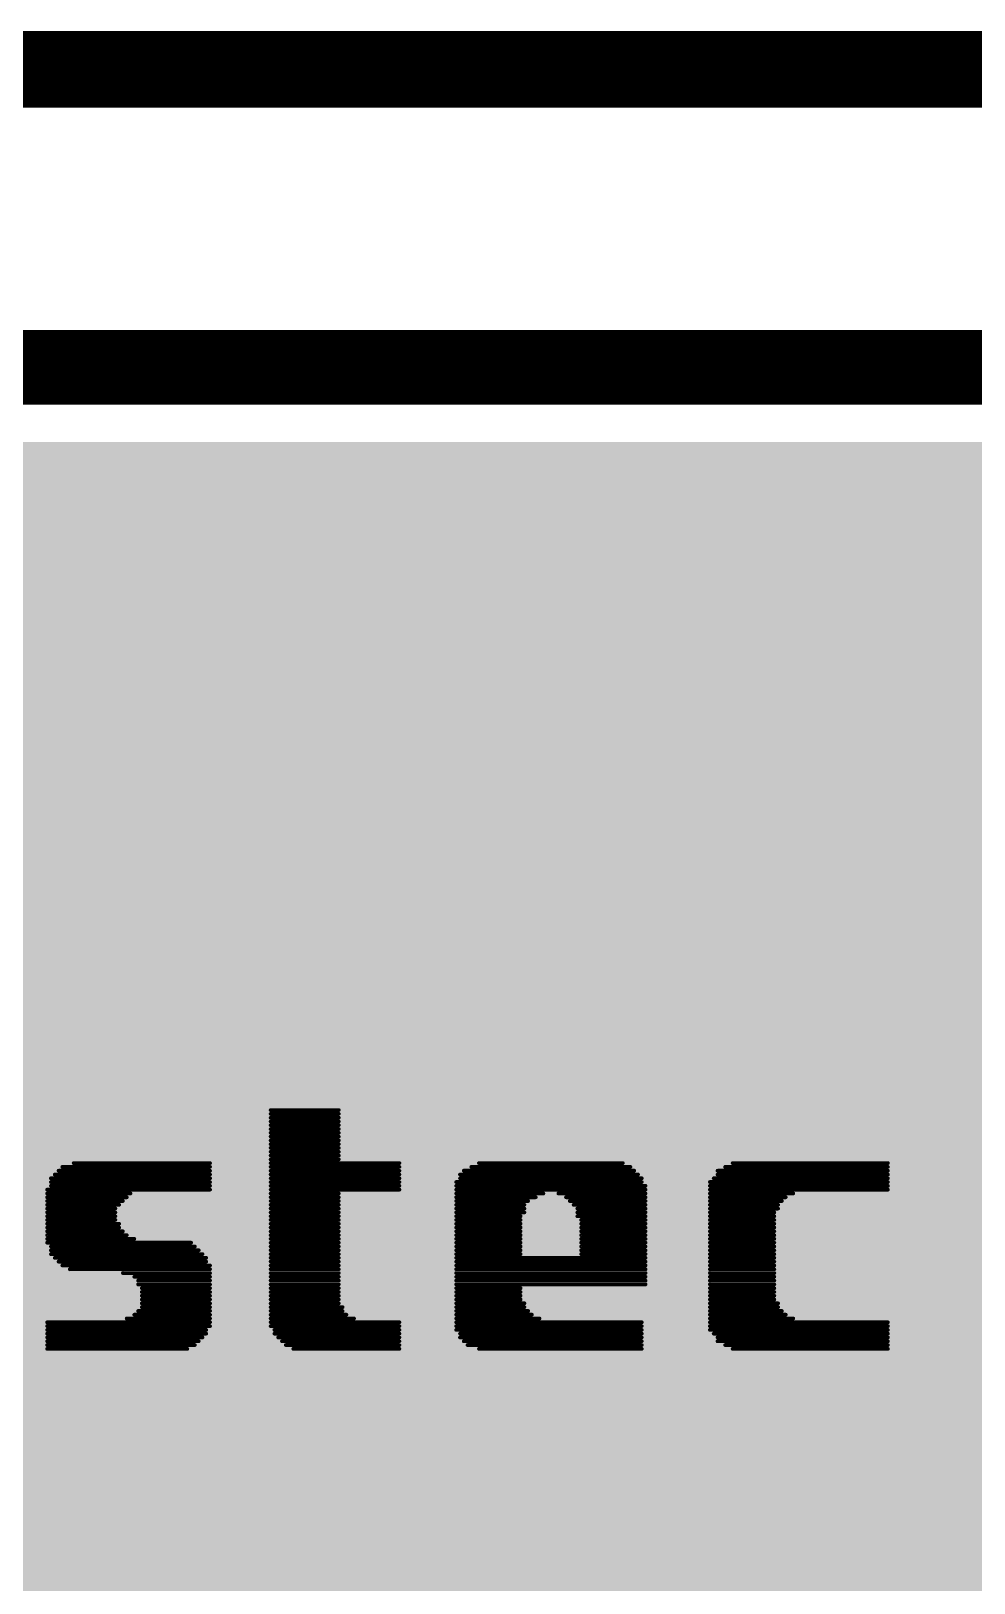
# Model space of a CAD drawing. Header units: millimetres. Extents: x 169 to 355, y 129 to 253.
# Drawn here: x 209.26 to 221.91, y 229.7 to 250.51 of the extents above; entities that cross this region are included whole.
import ezdxf

# ---------------------------------------------------------------- set-up
doc = ezdxf.new("R2010")
doc.units = ezdxf.units.MM
for name, color, linetype in [('BottomLayer', 5, 'Continuous'), ('InternalPlane1', 76, 'Continuous'), ('Mechanical15', 56, 'Continuous'), ('TopLayer', 1, 'Continuous')]:
    doc.layers.add(name, color=color, linetype=linetype)

msp = doc.modelspace()

# ---------------------------------------------------------------- linework, layer by layer
at = {"layer": 'BottomLayer', "const_width": 1}
msp.add_lwpolyline([(174, 246), (336, 246)], dxfattribs=at)
at = {"layer": 'BottomLayer'}
msp.add_solid([(175, 209.25), (271.8, 209.25), (175, 245), (271.8, 245)], dxfattribs=at)
at = {"layer": 'InternalPlane1'}
msp.add_line((170.51, 249.49), (339.49, 249.49), dxfattribs=at)
at = {"layer": 'InternalPlane1', "const_width": 1.016}
msp.add_lwpolyline([(170, 250), (340, 250)], dxfattribs=at)
at = {"layer": 'Mechanical15', "const_width": 0.5}
msp.add_lwpolyline([(170, 250), (340, 250)], dxfattribs=at)
at = {"layer": 'TopLayer'}
for points, const_width in [([(174, 246), (336, 246)], 1), ([(212.474, 236.043), (213.389, 236.043)], 0.0508), ([(212.474, 235.992), (213.389, 235.992)], 0.0508), ([(212.474, 235.941), (213.389, 235.941)], 0.0508), ([(212.474, 235.89), (213.389, 235.89)], 0.0508), ([(212.474, 235.84), (213.389, 235.84)], 0.0508), ([(212.474, 235.789), (213.389, 235.789)], 0.0508), ([(212.474, 235.738), (213.389, 235.738)], 0.0508), ([(212.474, 235.687), (213.389, 235.687)], 0.0508), ([(212.474, 235.636), (213.389, 235.636)], 0.0508), ([(212.474, 235.586), (213.389, 235.586)], 0.0508), ([(212.474, 235.535), (213.389, 235.535)], 0.0508), ([(212.474, 235.484), (213.389, 235.484)], 0.0508), ([(209.68, 235.281), (211.661, 235.281)], 0.0508), ([(209.833, 235.332), (211.661, 235.332)], 0.0508), ([(212.474, 235.433), (213.389, 235.433)], 0.0508), ([(212.474, 235.382), (213.389, 235.382)], 0.0508), ([(212.474, 235.332), (214.201, 235.332)], 0.0508), ([(212.474, 235.281), (214.201, 235.281)], 0.0508), ([(215.167, 235.281), (217.3, 235.281)], 0.0508), ([(215.268, 235.332), (217.199, 235.332)], 0.0508), ([(218.57, 235.281), (220.755, 235.281)], 0.0508), ([(218.672, 235.332), (220.755, 235.332)], 0.0508), ([(209.528, 235.128), (211.661, 235.128)], 0.0508), ([(209.528, 235.078), (211.661, 235.078)], 0.0508), ([(209.579, 235.179), (211.661, 235.179)], 0.0508), ([(209.629, 235.23), (211.661, 235.23)], 0.0508), ([(212.474, 235.23), (214.201, 235.23)], 0.0508), ([(212.474, 235.179), (214.201, 235.179)], 0.0508), ([(212.474, 235.128), (214.201, 235.128)], 0.0508), ([(212.474, 235.078), (214.201, 235.078)], 0.0508), ([(214.963, 235.078), (217.453, 235.078)], 0.0508), ([(215.014, 235.179), (217.402, 235.179)], 0.0508), ([(215.014, 235.128), (217.453, 235.128)], 0.0508), ([(215.065, 235.23), (217.351, 235.23)], 0.0508), ([(218.367, 235.078), (220.755, 235.078)], 0.0508), ([(218.418, 235.128), (220.755, 235.128)], 0.0508), ([(218.469, 235.23), (220.755, 235.23)], 0.0508), ([(218.469, 235.179), (220.755, 235.179)], 0.0508), ([(209.477, 234.976), (211.661, 234.976)], 0.0508), ([(209.477, 234.925), (210.595, 234.925)], 0.0508), ([(209.477, 234.874), (210.544, 234.874)], 0.0508), ([(209.528, 235.027), (211.661, 235.027)], 0.0508), ([(212.474, 235.027), (214.201, 235.027)], 0.0508), ([(212.474, 234.976), (214.201, 234.976)], 0.0508), ([(212.474, 234.925), (213.389, 234.925)], 0.0508), ([(212.474, 234.874), (213.389, 234.874)], 0.0508), ([(214.963, 235.027), (217.503, 235.027)], 0.0508), ([(214.963, 234.976), (217.503, 234.976)], 0.0508), ([(214.963, 234.925), (216.132, 234.925)], 0.0508), ([(214.963, 234.874), (216.03, 234.874)], 0.0508), ([(216.335, 234.925), (217.503, 234.925)], 0.0508), ([(216.437, 234.874), (217.503, 234.874)], 0.0508), ([(218.367, 235.027), (220.755, 235.027)], 0.0508), ([(218.367, 234.976), (220.755, 234.976)], 0.0508), ([(218.367, 234.925), (219.485, 234.925)], 0.0508), ([(218.367, 234.874), (219.383, 234.874)], 0.0508), ([(209.477, 234.824), (210.493, 234.824)], 0.0508), ([(209.477, 234.773), (210.442, 234.773)], 0.0508), ([(209.477, 234.722), (210.391, 234.722)], 0.0508), ([(209.477, 234.671), (210.391, 234.671)], 0.0508), ([(212.474, 234.824), (213.389, 234.824)], 0.0508), ([(212.474, 234.773), (213.389, 234.773)], 0.0508), ([(212.474, 234.722), (213.389, 234.722)], 0.0508), ([(212.474, 234.671), (213.389, 234.671)], 0.0508), ([(214.963, 234.824), (215.929, 234.824)], 0.0508), ([(214.963, 234.773), (215.878, 234.773)], 0.0508), ([(214.963, 234.722), (215.878, 234.722)], 0.0508), ([(214.963, 234.671), (215.878, 234.671)], 0.0508), ([(216.487, 234.824), (217.503, 234.824)], 0.0508), ([(216.538, 234.773), (217.503, 234.773)], 0.0508), ([(216.589, 234.722), (217.503, 234.722)], 0.0508), ([(216.589, 234.671), (217.503, 234.671)], 0.0508), ([(218.367, 234.824), (219.332, 234.824)], 0.0508), ([(218.367, 234.773), (219.281, 234.773)], 0.0508), ([(218.367, 234.722), (219.281, 234.722)], 0.0508), ([(218.367, 234.671), (219.231, 234.671)], 0.0508), ([(209.477, 234.62), (210.391, 234.62)], 0.0508), ([(209.477, 234.57), (210.391, 234.57)], 0.0508), ([(209.477, 234.519), (210.442, 234.519)], 0.0508), ([(209.477, 234.468), (210.442, 234.468)], 0.0508), ([(212.474, 234.62), (213.389, 234.62)], 0.0508), ([(212.474, 234.57), (213.389, 234.57)], 0.0508), ([(212.474, 234.519), (213.389, 234.519)], 0.0508), ([(212.474, 234.468), (213.389, 234.468)], 0.0508), ([(214.963, 234.62), (215.827, 234.62)], 0.0508), ([(214.963, 234.57), (215.827, 234.57)], 0.0508), ([(214.963, 234.519), (215.827, 234.519)], 0.0508), ([(214.963, 234.468), (215.827, 234.468)], 0.0508), ([(216.589, 234.62), (217.503, 234.62)], 0.0508), ([(216.64, 234.57), (217.503, 234.57)], 0.0508), ([(216.64, 234.519), (217.503, 234.519)], 0.0508), ([(216.64, 234.468), (217.503, 234.468)], 0.0508), ([(218.367, 234.62), (219.231, 234.62)], 0.0508), ([(218.367, 234.57), (219.231, 234.57)], 0.0508), ([(218.367, 234.519), (219.231, 234.519)], 0.0508), ([(218.367, 234.468), (219.231, 234.468)], 0.0508), ([(209.477, 234.417), (210.493, 234.417)], 0.0508), ([(209.477, 234.366), (210.544, 234.366)], 0.0508), ([(209.477, 234.316), (210.645, 234.316)], 0.0508), ([(209.477, 234.265), (211.407, 234.265)], 0.0508), ([(212.474, 234.417), (213.389, 234.417)], 0.0508), ([(212.474, 234.366), (213.389, 234.366)], 0.0508), ([(212.474, 234.316), (213.389, 234.316)], 0.0508), ([(212.474, 234.265), (213.389, 234.265)], 0.0508), ([(214.963, 234.417), (215.827, 234.417)], 0.0508), ([(214.963, 234.366), (215.827, 234.366)], 0.0508), ([(214.963, 234.316), (215.827, 234.316)], 0.0508), ([(214.963, 234.265), (215.827, 234.265)], 0.0508), ([(216.64, 234.417), (217.503, 234.417)], 0.0508), ([(216.64, 234.366), (217.503, 234.366)], 0.0508), ([(216.64, 234.316), (217.503, 234.316)], 0.0508), ([(216.64, 234.265), (217.503, 234.265)], 0.0508), ([(218.367, 234.417), (219.231, 234.417)], 0.0508), ([(218.367, 234.366), (219.231, 234.366)], 0.0508), ([(218.367, 234.316), (219.231, 234.316)], 0.0508), ([(218.367, 234.265), (219.231, 234.265)], 0.0508), ([(209.528, 234.214), (211.458, 234.214)], 0.0508), ([(209.528, 234.163), (211.509, 234.163)], 0.0508), ([(209.528, 234.112), (211.56, 234.112)], 0.0508), ([(209.579, 234.062), (211.611, 234.062)], 0.0508), ([(212.474, 234.214), (213.389, 234.214)], 0.0508), ([(212.474, 234.163), (213.389, 234.163)], 0.0508), ([(212.474, 234.112), (213.389, 234.112)], 0.0508), ([(212.474, 234.062), (213.389, 234.062)], 0.0508), ([(214.963, 234.214), (215.827, 234.214)], 0.0508), ([(214.963, 234.163), (215.827, 234.163)], 0.0508), ([(214.963, 234.112), (215.827, 234.112)], 0.0508), ([(214.963, 234.062), (217.503, 234.062)], 0.0508), ([(216.64, 234.214), (217.503, 234.214)], 0.0508), ([(216.64, 234.163), (217.503, 234.163)], 0.0508), ([(216.64, 234.112), (217.503, 234.112)], 0.0508), ([(218.367, 234.214), (219.231, 234.214)], 0.0508), ([(218.367, 234.163), (219.231, 234.163)], 0.0508), ([(218.367, 234.112), (219.231, 234.112)], 0.0508), ([(218.367, 234.062), (219.231, 234.062)], 0.0508), ([(209.629, 234.011), (211.611, 234.011)], 0.0508), ([(209.68, 233.96), (211.661, 233.96)], 0.0508), ([(209.782, 233.909), (211.661, 233.909)], 0.0508), ([(210.493, 233.858), (211.661, 233.858)], 0.0508), ([(212.474, 234.011), (213.389, 234.011)], 0.0508), ([(212.474, 233.96), (213.389, 233.96)], 0.0508), ([(212.474, 233.909), (213.389, 233.909)], 0.0508), ([(212.474, 233.858), (213.389, 233.858)], 0.0508), ([(214.963, 234.011), (217.503, 234.011)], 0.0508), ([(214.963, 233.96), (217.503, 233.96)], 0.0508), ([(214.963, 233.909), (217.503, 233.909)], 0.0508), ([(214.963, 233.858), (217.503, 233.858)], 0.0508), ([(218.367, 234.011), (219.231, 234.011)], 0.0508), ([(218.367, 233.96), (219.231, 233.96)], 0.0508), ([(218.367, 233.909), (219.231, 233.909)], 0.0508), ([(218.367, 233.858), (219.231, 233.858)], 0.0508), ([(210.645, 233.808), (211.661, 233.808)], 0.0508), ([(210.696, 233.757), (211.661, 233.757)], 0.0508), ([(210.696, 233.706), (211.661, 233.706)], 0.0508), ([(210.747, 233.655), (211.661, 233.655)], 0.0508), ([(212.474, 233.808), (213.389, 233.808)], 0.0508), ([(212.474, 233.757), (213.389, 233.757)], 0.0508), ([(212.474, 233.706), (213.389, 233.706)], 0.0508), ([(212.474, 233.655), (213.389, 233.655)], 0.0508), ([(214.963, 233.808), (217.503, 233.808)], 0.0508), ([(214.963, 233.757), (217.503, 233.757)], 0.0508), ([(214.963, 233.706), (217.503, 233.706)], 0.0508), ([(214.963, 233.655), (215.827, 233.655)], 0.0508), ([(218.367, 233.808), (219.231, 233.808)], 0.0508), ([(218.367, 233.757), (219.231, 233.757)], 0.0508), ([(218.367, 233.706), (219.231, 233.706)], 0.0508), ([(218.367, 233.655), (219.231, 233.655)], 0.0508), ([(210.747, 233.604), (211.661, 233.604)], 0.0508), ([(210.747, 233.554), (211.661, 233.554)], 0.0508), ([(210.747, 233.503), (211.661, 233.503)], 0.0508), ([(210.747, 233.452), (211.661, 233.452)], 0.0508), ([(210.747, 233.401), (211.661, 233.401)], 0.0508), ([(212.474, 233.604), (213.389, 233.604)], 0.0508), ([(212.474, 233.554), (213.389, 233.554)], 0.0508), ([(212.474, 233.503), (213.389, 233.503)], 0.0508), ([(212.474, 233.452), (213.389, 233.452)], 0.0508), ([(212.474, 233.401), (213.439, 233.401)], 0.0508), ([(214.963, 233.604), (215.827, 233.604)], 0.0508), ([(214.963, 233.554), (215.827, 233.554)], 0.0508), ([(214.963, 233.503), (215.827, 233.503)], 0.0508), ([(214.963, 233.452), (215.878, 233.452)], 0.0508), ([(214.963, 233.401), (215.878, 233.401)], 0.0508), ([(218.367, 233.604), (219.231, 233.604)], 0.0508), ([(218.367, 233.554), (219.231, 233.554)], 0.0508), ([(218.367, 233.503), (219.231, 233.503)], 0.0508), ([(218.367, 233.452), (219.281, 233.452)], 0.0508), ([(218.367, 233.401), (219.281, 233.401)], 0.0508), ([(209.477, 233.198), (211.661, 233.198)], 0.0508), ([(210.544, 233.249), (211.661, 233.249)], 0.0508), ([(210.645, 233.3), (211.661, 233.3)], 0.0508), ([(210.696, 233.35), (211.661, 233.35)], 0.0508), ([(212.474, 233.35), (213.439, 233.35)], 0.0508), ([(212.474, 233.3), (213.49, 233.3)], 0.0508), ([(212.474, 233.249), (213.592, 233.249)], 0.0508), ([(212.474, 233.198), (214.201, 233.198)], 0.0508), ([(214.963, 233.35), (215.929, 233.35)], 0.0508), ([(214.963, 233.3), (215.979, 233.3)], 0.0508), ([(214.963, 233.249), (216.081, 233.249)], 0.0508), ([(214.963, 233.198), (217.453, 233.198)], 0.0508), ([(218.367, 233.35), (219.332, 233.35)], 0.0508), ([(218.367, 233.3), (219.383, 233.3)], 0.0508), ([(218.367, 233.249), (219.485, 233.249)], 0.0508), ([(218.367, 233.198), (220.755, 233.198)], 0.0508), ([(209.477, 233.147), (211.661, 233.147)], 0.0508), ([(209.477, 233.096), (211.611, 233.096)], 0.0508), ([(209.477, 233.046), (211.611, 233.046)], 0.0508), ([(209.477, 232.995), (211.56, 232.995)], 0.0508), ([(212.474, 233.147), (214.201, 233.147)], 0.0508), ([(212.525, 233.096), (214.201, 233.096)], 0.0508), ([(212.525, 233.046), (214.201, 233.046)], 0.0508), ([(212.576, 232.995), (214.201, 232.995)], 0.0508), ([(214.963, 233.147), (217.453, 233.147)], 0.0508), ([(214.963, 233.096), (217.453, 233.096)], 0.0508), ([(215.014, 233.046), (217.453, 233.046)], 0.0508), ([(215.014, 232.995), (217.453, 232.995)], 0.0508), ([(218.367, 233.147), (220.755, 233.147)], 0.0508), ([(218.367, 233.096), (220.755, 233.096)], 0.0508), ([(218.418, 233.046), (220.755, 233.046)], 0.0508), ([(218.469, 232.995), (220.755, 232.995)], 0.0508), ([(209.477, 232.944), (211.509, 232.944)], 0.0508), ([(209.477, 232.893), (211.458, 232.893)], 0.0508), ([(209.477, 232.842), (211.357, 232.842)], 0.0508), ([(212.627, 232.944), (214.201, 232.944)], 0.0508), ([(212.677, 232.893), (214.201, 232.893)], 0.0508), ([(212.779, 232.842), (214.201, 232.842)], 0.0508), ([(215.065, 232.944), (217.453, 232.944)], 0.0508), ([(215.116, 232.893), (217.453, 232.893)], 0.0508), ([(215.268, 232.842), (217.453, 232.842)], 0.0508), ([(218.469, 232.944), (220.755, 232.944)], 0.0508), ([(218.57, 232.893), (220.755, 232.893)], 0.0508), ([(218.672, 232.842), (220.755, 232.842)], 0.0508)]:
    msp.add_lwpolyline(points, dxfattribs=dict(at, const_width=const_width))
at = {"layer": 'TopLayer', "const_width": 0.0254}
for points in [[(212.462, 236.043, 1), (212.487, 236.043, 1)], [(212.462, 235.992, 1), (212.487, 235.992, 1)], [(212.462, 235.941, 1), (212.487, 235.941, 1)], [(213.376, 236.043, 1), (213.401, 236.043, 1)], [(213.376, 235.992, 1), (213.401, 235.992, 1)], [(213.376, 235.941, 1), (213.401, 235.941, 1)], [(212.462, 235.89, 1), (212.487, 235.89, 1)], [(212.462, 235.84, 1), (212.487, 235.84, 1)], [(212.462, 235.789, 1), (212.487, 235.789, 1)], [(212.462, 235.738, 1), (212.487, 235.738, 1)], [(213.376, 235.89, 1), (213.401, 235.89, 1)], [(213.376, 235.84, 1), (213.401, 235.84, 1)], [(213.376, 235.789, 1), (213.401, 235.789, 1)], [(213.376, 235.738, 1), (213.401, 235.738, 1)], [(212.462, 235.687, 1), (212.487, 235.687, 1)], [(212.462, 235.636, 1), (212.487, 235.636, 1)], [(212.462, 235.586, 1), (212.487, 235.586, 1)], [(212.462, 235.535, 1), (212.487, 235.535, 1)], [(212.462, 235.484, 1), (212.487, 235.484, 1)], [(213.376, 235.687, 1), (213.401, 235.687, 1)], [(213.376, 235.636, 1), (213.401, 235.636, 1)], [(213.376, 235.586, 1), (213.401, 235.586, 1)], [(213.376, 235.535, 1), (213.401, 235.535, 1)], [(213.376, 235.484, 1), (213.401, 235.484, 1)], [(209.668, 235.281, 1), (209.693, 235.281, 1)], [(209.82, 235.332, 1), (209.845, 235.332, 1)], [(211.649, 235.332, 1), (211.674, 235.332, 1)], [(211.649, 235.281, 1), (211.674, 235.281, 1)], [(212.462, 235.433, 1), (212.487, 235.433, 1)], [(212.462, 235.382, 1), (212.487, 235.382, 1)], [(212.462, 235.332, 1), (212.487, 235.332, 1)], [(212.462, 235.281, 1), (212.487, 235.281, 1)], [(213.376, 235.433, 1), (213.401, 235.433, 1)], [(213.376, 235.382, 1), (213.401, 235.382, 1)], [(214.189, 235.332, 1), (214.214, 235.332, 1)], [(214.189, 235.281, 1), (214.214, 235.281, 1)], [(215.154, 235.281, 1), (215.179, 235.281, 1)], [(215.256, 235.332, 1), (215.281, 235.332, 1)], [(217.186, 235.332, 1), (217.211, 235.332, 1)], [(217.288, 235.281, 1), (217.313, 235.281, 1)], [(218.558, 235.281, 1), (218.583, 235.281, 1)], [(218.659, 235.332, 1), (218.685, 235.332, 1)], [(220.742, 235.332, 1), (220.767, 235.332, 1)], [(220.742, 235.281, 1), (220.767, 235.281, 1)], [(209.515, 235.128, 1), (209.541, 235.128, 1)], [(209.515, 235.078, 1), (209.541, 235.078, 1)], [(209.566, 235.179, 1), (209.591, 235.179, 1)], [(209.617, 235.23, 1), (209.642, 235.23, 1)], [(211.649, 235.23, 1), (211.674, 235.23, 1)], [(211.649, 235.179, 1), (211.674, 235.179, 1)], [(211.649, 235.128, 1), (211.674, 235.128, 1)], [(211.649, 235.078, 1), (211.674, 235.078, 1)], [(212.462, 235.23, 1), (212.487, 235.23, 1)], [(212.462, 235.179, 1), (212.487, 235.179, 1)], [(212.462, 235.128, 1), (212.487, 235.128, 1)], [(212.462, 235.078, 1), (212.487, 235.078, 1)], [(214.189, 235.23, 1), (214.214, 235.23, 1)], [(214.189, 235.179, 1), (214.214, 235.179, 1)], [(214.189, 235.128, 1), (214.214, 235.128, 1)], [(214.189, 235.078, 1), (214.214, 235.078, 1)], [(214.951, 235.078, 1), (214.976, 235.078, 1)], [(215.002, 235.179, 1), (215.027, 235.179, 1)], [(215.002, 235.128, 1), (215.027, 235.128, 1)], [(215.052, 235.23, 1), (215.078, 235.23, 1)], [(217.338, 235.23, 1), (217.364, 235.23, 1)], [(217.389, 235.179, 1), (217.415, 235.179, 1)], [(217.44, 235.128, 1), (217.465, 235.128, 1)], [(217.44, 235.078, 1), (217.465, 235.078, 1)], [(218.354, 235.078, 1), (218.38, 235.078, 1)], [(218.405, 235.128, 1), (218.431, 235.128, 1)], [(218.456, 235.23, 1), (218.481, 235.23, 1)], [(218.456, 235.179, 1), (218.481, 235.179, 1)], [(220.742, 235.23, 1), (220.767, 235.23, 1)], [(220.742, 235.179, 1), (220.767, 235.179, 1)], [(220.742, 235.128, 1), (220.767, 235.128, 1)], [(220.742, 235.078, 1), (220.767, 235.078, 1)], [(209.464, 234.976, 1), (209.49, 234.976, 1)], [(209.464, 234.925, 1), (209.49, 234.925, 1)], [(209.464, 234.874, 1), (209.49, 234.874, 1)], [(209.515, 235.027, 1), (209.541, 235.027, 1)], [(210.531, 234.874, 1), (210.557, 234.874, 1)], [(210.582, 234.925, 1), (210.607, 234.925, 1)], [(211.649, 235.027, 1), (211.674, 235.027, 1)], [(211.649, 234.976, 1), (211.674, 234.976, 1)], [(212.462, 235.027, 1), (212.487, 235.027, 1)], [(212.462, 234.976, 1), (212.487, 234.976, 1)], [(212.462, 234.925, 1), (212.487, 234.925, 1)], [(212.462, 234.874, 1), (212.487, 234.874, 1)], [(213.376, 234.925, 1), (213.401, 234.925, 1)], [(213.376, 234.874, 1), (213.401, 234.874, 1)], [(214.189, 235.027, 1), (214.214, 235.027, 1)], [(214.189, 234.976, 1), (214.214, 234.976, 1)], [(214.951, 235.027, 1), (214.976, 235.027, 1)], [(214.951, 234.976, 1), (214.976, 234.976, 1)], [(214.951, 234.925, 1), (214.976, 234.925, 1)], [(214.951, 234.874, 1), (214.976, 234.874, 1)], [(216.018, 234.874, 1), (216.043, 234.874, 1)], [(216.119, 234.925, 1), (216.145, 234.925, 1)], [(216.322, 234.925, 1), (216.348, 234.925, 1)], [(216.424, 234.874, 1), (216.449, 234.874, 1)], [(217.491, 235.027, 1), (217.516, 235.027, 1)], [(217.491, 234.976, 1), (217.516, 234.976, 1)], [(217.491, 234.925, 1), (217.516, 234.925, 1)], [(217.491, 234.874, 1), (217.516, 234.874, 1)], [(218.354, 235.027, 1), (218.38, 235.027, 1)], [(218.354, 234.976, 1), (218.38, 234.976, 1)], [(218.354, 234.925, 1), (218.38, 234.925, 1)], [(218.354, 234.874, 1), (218.38, 234.874, 1)], [(219.37, 234.874, 1), (219.396, 234.874, 1)], [(219.472, 234.925, 1), (219.497, 234.925, 1)], [(220.742, 235.027, 1), (220.767, 235.027, 1)], [(220.742, 234.976, 1), (220.767, 234.976, 1)], [(209.464, 234.824, 1), (209.49, 234.824, 1)], [(209.464, 234.773, 1), (209.49, 234.773, 1)], [(209.464, 234.722, 1), (209.49, 234.722, 1)], [(209.464, 234.671, 1), (209.49, 234.671, 1)], [(210.379, 234.722, 1), (210.404, 234.722, 1)], [(210.379, 234.671, 1), (210.404, 234.671, 1)], [(210.43, 234.773, 1), (210.455, 234.773, 1)], [(210.48, 234.824, 1), (210.506, 234.824, 1)], [(212.462, 234.824, 1), (212.487, 234.824, 1)], [(212.462, 234.773, 1), (212.487, 234.773, 1)], [(212.462, 234.722, 1), (212.487, 234.722, 1)], [(212.462, 234.671, 1), (212.487, 234.671, 1)], [(213.376, 234.824, 1), (213.401, 234.824, 1)], [(213.376, 234.773, 1), (213.401, 234.773, 1)], [(213.376, 234.722, 1), (213.401, 234.722, 1)], [(213.376, 234.671, 1), (213.401, 234.671, 1)], [(214.951, 234.824, 1), (214.976, 234.824, 1)], [(214.951, 234.773, 1), (214.976, 234.773, 1)], [(214.951, 234.722, 1), (214.976, 234.722, 1)], [(214.951, 234.671, 1), (214.976, 234.671, 1)], [(215.865, 234.773, 1), (215.891, 234.773, 1)], [(215.865, 234.722, 1), (215.891, 234.722, 1)], [(215.865, 234.671, 1), (215.891, 234.671, 1)], [(215.916, 234.824, 1), (215.941, 234.824, 1)], [(216.475, 234.824, 1), (216.5, 234.824, 1)], [(216.526, 234.773, 1), (216.551, 234.773, 1)], [(216.576, 234.722, 1), (216.602, 234.722, 1)], [(216.576, 234.671, 1), (216.602, 234.671, 1)], [(217.491, 234.824, 1), (217.516, 234.824, 1)], [(217.491, 234.773, 1), (217.516, 234.773, 1)], [(217.491, 234.722, 1), (217.516, 234.722, 1)], [(217.491, 234.671, 1), (217.516, 234.671, 1)], [(218.354, 234.824, 1), (218.38, 234.824, 1)], [(218.354, 234.773, 1), (218.38, 234.773, 1)], [(218.354, 234.722, 1), (218.38, 234.722, 1)], [(218.354, 234.671, 1), (218.38, 234.671, 1)], [(219.218, 234.671, 1), (219.243, 234.671, 1)], [(219.269, 234.773, 1), (219.294, 234.773, 1)], [(219.269, 234.722, 1), (219.294, 234.722, 1)], [(219.32, 234.824, 1), (219.345, 234.824, 1)], [(209.464, 234.62, 1), (209.49, 234.62, 1)], [(209.464, 234.57, 1), (209.49, 234.57, 1)], [(209.464, 234.519, 1), (209.49, 234.519, 1)], [(209.464, 234.468, 1), (209.49, 234.468, 1)], [(210.379, 234.62, 1), (210.404, 234.62, 1)], [(210.379, 234.57, 1), (210.404, 234.57, 1)], [(210.43, 234.519, 1), (210.455, 234.519, 1)], [(210.43, 234.468, 1), (210.455, 234.468, 1)], [(212.462, 234.62, 1), (212.487, 234.62, 1)], [(212.462, 234.57, 1), (212.487, 234.57, 1)], [(212.462, 234.519, 1), (212.487, 234.519, 1)], [(212.462, 234.468, 1), (212.487, 234.468, 1)], [(213.376, 234.62, 1), (213.401, 234.62, 1)], [(213.376, 234.57, 1), (213.401, 234.57, 1)], [(213.376, 234.519, 1), (213.401, 234.519, 1)], [(213.376, 234.468, 1), (213.401, 234.468, 1)], [(214.951, 234.62, 1), (214.976, 234.62, 1)], [(214.951, 234.57, 1), (214.976, 234.57, 1)], [(214.951, 234.519, 1), (214.976, 234.519, 1)], [(214.951, 234.468, 1), (214.976, 234.468, 1)], [(215.814, 234.62, 1), (215.84, 234.62, 1)], [(215.814, 234.57, 1), (215.84, 234.57, 1)], [(215.814, 234.519, 1), (215.84, 234.519, 1)], [(215.814, 234.468, 1), (215.84, 234.468, 1)], [(216.576, 234.62, 1), (216.602, 234.62, 1)], [(216.627, 234.57, 1), (216.653, 234.57, 1)], [(216.627, 234.519, 1), (216.653, 234.519, 1)], [(216.627, 234.468, 1), (216.653, 234.468, 1)], [(217.491, 234.62, 1), (217.516, 234.62, 1)], [(217.491, 234.57, 1), (217.516, 234.57, 1)], [(217.491, 234.519, 1), (217.516, 234.519, 1)], [(217.491, 234.468, 1), (217.516, 234.468, 1)], [(218.354, 234.62, 1), (218.38, 234.62, 1)], [(218.354, 234.57, 1), (218.38, 234.57, 1)], [(218.354, 234.519, 1), (218.38, 234.519, 1)], [(218.354, 234.468, 1), (218.38, 234.468, 1)], [(219.218, 234.62, 1), (219.243, 234.62, 1)], [(219.218, 234.57, 1), (219.243, 234.57, 1)], [(219.218, 234.519, 1), (219.243, 234.519, 1)], [(219.218, 234.468, 1), (219.243, 234.468, 1)], [(209.464, 234.417, 1), (209.49, 234.417, 1)], [(209.464, 234.366, 1), (209.49, 234.366, 1)], [(209.464, 234.316, 1), (209.49, 234.316, 1)], [(209.464, 234.265, 1), (209.49, 234.265, 1)], [(210.48, 234.417, 1), (210.506, 234.417, 1)], [(210.531, 234.366, 1), (210.557, 234.366, 1)], [(210.633, 234.316, 1), (210.658, 234.316, 1)], [(211.395, 234.265, 1), (211.42, 234.265, 1)], [(212.462, 234.417, 1), (212.487, 234.417, 1)], [(212.462, 234.366, 1), (212.487, 234.366, 1)], [(212.462, 234.316, 1), (212.487, 234.316, 1)], [(212.462, 234.265, 1), (212.487, 234.265, 1)], [(213.376, 234.417, 1), (213.401, 234.417, 1)], [(213.376, 234.366, 1), (213.401, 234.366, 1)], [(213.376, 234.316, 1), (213.401, 234.316, 1)], [(213.376, 234.265, 1), (213.401, 234.265, 1)], [(214.951, 234.417, 1), (214.976, 234.417, 1)], [(214.951, 234.366, 1), (214.976, 234.366, 1)], [(214.951, 234.316, 1), (214.976, 234.316, 1)], [(214.951, 234.265, 1), (214.976, 234.265, 1)], [(215.814, 234.417, 1), (215.84, 234.417, 1)], [(215.814, 234.366, 1), (215.84, 234.366, 1)], [(215.814, 234.316, 1), (215.84, 234.316, 1)], [(215.814, 234.265, 1), (215.84, 234.265, 1)], [(216.627, 234.417, 1), (216.653, 234.417, 1)], [(216.627, 234.366, 1), (216.653, 234.366, 1)], [(216.627, 234.316, 1), (216.653, 234.316, 1)], [(216.627, 234.265, 1), (216.653, 234.265, 1)], [(217.491, 234.417, 1), (217.516, 234.417, 1)], [(217.491, 234.366, 1), (217.516, 234.366, 1)], [(217.491, 234.316, 1), (217.516, 234.316, 1)], [(217.491, 234.265, 1), (217.516, 234.265, 1)], [(218.354, 234.417, 1), (218.38, 234.417, 1)], [(218.354, 234.366, 1), (218.38, 234.366, 1)], [(218.354, 234.316, 1), (218.38, 234.316, 1)], [(218.354, 234.265, 1), (218.38, 234.265, 1)], [(219.218, 234.417, 1), (219.243, 234.417, 1)], [(219.218, 234.366, 1), (219.243, 234.366, 1)], [(219.218, 234.316, 1), (219.243, 234.316, 1)], [(219.218, 234.265, 1), (219.243, 234.265, 1)], [(209.515, 234.214, 1), (209.541, 234.214, 1)], [(209.515, 234.163, 1), (209.541, 234.163, 1)], [(209.515, 234.112, 1), (209.541, 234.112, 1)], [(209.566, 234.062, 1), (209.591, 234.062, 1)], [(211.446, 234.214, 1), (211.471, 234.214, 1)], [(211.496, 234.163, 1), (211.522, 234.163, 1)], [(211.547, 234.112, 1), (211.573, 234.112, 1)], [(211.598, 234.062, 1), (211.623, 234.062, 1)], [(212.462, 234.214, 1), (212.487, 234.214, 1)], [(212.462, 234.163, 1), (212.487, 234.163, 1)], [(212.462, 234.112, 1), (212.487, 234.112, 1)], [(212.462, 234.062, 1), (212.487, 234.062, 1)], [(213.376, 234.214, 1), (213.401, 234.214, 1)], [(213.376, 234.163, 1), (213.401, 234.163, 1)], [(213.376, 234.112, 1), (213.401, 234.112, 1)], [(213.376, 234.062, 1), (213.401, 234.062, 1)], [(214.951, 234.214, 1), (214.976, 234.214, 1)], [(214.951, 234.163, 1), (214.976, 234.163, 1)], [(214.951, 234.112, 1), (214.976, 234.112, 1)], [(214.951, 234.062, 1), (214.976, 234.062, 1)], [(215.814, 234.214, 1), (215.84, 234.214, 1)], [(215.814, 234.163, 1), (215.84, 234.163, 1)], [(215.814, 234.112, 1), (215.84, 234.112, 1)], [(216.627, 234.214, 1), (216.653, 234.214, 1)], [(216.627, 234.163, 1), (216.653, 234.163, 1)], [(216.627, 234.112, 1), (216.653, 234.112, 1)], [(217.491, 234.214, 1), (217.516, 234.214, 1)], [(217.491, 234.163, 1), (217.516, 234.163, 1)], [(217.491, 234.112, 1), (217.516, 234.112, 1)], [(217.491, 234.062, 1), (217.516, 234.062, 1)], [(218.354, 234.214, 1), (218.38, 234.214, 1)], [(218.354, 234.163, 1), (218.38, 234.163, 1)], [(218.354, 234.112, 1), (218.38, 234.112, 1)], [(218.354, 234.062, 1), (218.38, 234.062, 1)], [(219.218, 234.214, 1), (219.243, 234.214, 1)], [(219.218, 234.163, 1), (219.243, 234.163, 1)], [(219.218, 234.112, 1), (219.243, 234.112, 1)], [(219.218, 234.062, 1), (219.243, 234.062, 1)], [(209.617, 234.011, 1), (209.642, 234.011, 1)], [(209.668, 233.96, 1), (209.693, 233.96, 1)], [(209.769, 233.909, 1), (209.795, 233.909, 1)], [(210.48, 233.858, 1), (210.506, 233.858, 1)], [(211.598, 234.011, 1), (211.623, 234.011, 1)], [(211.649, 233.96, 1), (211.674, 233.96, 1)], [(211.649, 233.909, 1), (211.674, 233.909, 1)], [(211.649, 233.858, 1), (211.674, 233.858, 1)], [(212.462, 234.011, 1), (212.487, 234.011, 1)], [(212.462, 233.96, 1), (212.487, 233.96, 1)], [(212.462, 233.909, 1), (212.487, 233.909, 1)], [(212.462, 233.858, 1), (212.487, 233.858, 1)], [(213.376, 234.011, 1), (213.401, 234.011, 1)], [(213.376, 233.96, 1), (213.401, 233.96, 1)], [(213.376, 233.909, 1), (213.401, 233.909, 1)], [(213.376, 233.858, 1), (213.401, 233.858, 1)], [(214.951, 234.011, 1), (214.976, 234.011, 1)], [(214.951, 233.96, 1), (214.976, 233.96, 1)], [(214.951, 233.909, 1), (214.976, 233.909, 1)], [(214.951, 233.858, 1), (214.976, 233.858, 1)], [(217.491, 234.011, 1), (217.516, 234.011, 1)], [(217.491, 233.96, 1), (217.516, 233.96, 1)], [(217.491, 233.909, 1), (217.516, 233.909, 1)], [(217.491, 233.858, 1), (217.516, 233.858, 1)], [(218.354, 234.011, 1), (218.38, 234.011, 1)], [(218.354, 233.96, 1), (218.38, 233.96, 1)], [(218.354, 233.909, 1), (218.38, 233.909, 1)], [(218.354, 233.858, 1), (218.38, 233.858, 1)], [(219.218, 234.011, 1), (219.243, 234.011, 1)], [(219.218, 233.96, 1), (219.243, 233.96, 1)], [(219.218, 233.909, 1), (219.243, 233.909, 1)], [(219.218, 233.858, 1), (219.243, 233.858, 1)], [(210.633, 233.808, 1), (210.658, 233.808, 1)], [(210.684, 233.757, 1), (210.709, 233.757, 1)], [(210.684, 233.706, 1), (210.709, 233.706, 1)], [(210.734, 233.655, 1), (210.76, 233.655, 1)], [(211.649, 233.808, 1), (211.674, 233.808, 1)], [(211.649, 233.757, 1), (211.674, 233.757, 1)], [(211.649, 233.706, 1), (211.674, 233.706, 1)], [(211.649, 233.655, 1), (211.674, 233.655, 1)], [(212.462, 233.808, 1), (212.487, 233.808, 1)], [(212.462, 233.757, 1), (212.487, 233.757, 1)], [(212.462, 233.706, 1), (212.487, 233.706, 1)], [(212.462, 233.655, 1), (212.487, 233.655, 1)], [(213.376, 233.808, 1), (213.401, 233.808, 1)], [(213.376, 233.757, 1), (213.401, 233.757, 1)], [(213.376, 233.706, 1), (213.401, 233.706, 1)], [(213.376, 233.655, 1), (213.401, 233.655, 1)], [(214.951, 233.808, 1), (214.976, 233.808, 1)], [(214.951, 233.757, 1), (214.976, 233.757, 1)], [(214.951, 233.706, 1), (214.976, 233.706, 1)], [(214.951, 233.655, 1), (214.976, 233.655, 1)], [(215.814, 233.655, 1), (215.84, 233.655, 1)], [(217.491, 233.808, 1), (217.516, 233.808, 1)], [(217.491, 233.757, 1), (217.516, 233.757, 1)], [(217.491, 233.706, 1), (217.516, 233.706, 1)], [(218.354, 233.808, 1), (218.38, 233.808, 1)], [(218.354, 233.757, 1), (218.38, 233.757, 1)], [(218.354, 233.706, 1), (218.38, 233.706, 1)], [(218.354, 233.655, 1), (218.38, 233.655, 1)], [(219.218, 233.808, 1), (219.243, 233.808, 1)], [(219.218, 233.757, 1), (219.243, 233.757, 1)], [(219.218, 233.706, 1), (219.243, 233.706, 1)], [(219.218, 233.655, 1), (219.243, 233.655, 1)], [(210.734, 233.604, 1), (210.76, 233.604, 1)], [(210.734, 233.554, 1), (210.76, 233.554, 1)], [(210.734, 233.503, 1), (210.76, 233.503, 1)], [(210.734, 233.452, 1), (210.76, 233.452, 1)], [(210.734, 233.401, 1), (210.76, 233.401, 1)], [(211.649, 233.604, 1), (211.674, 233.604, 1)], [(211.649, 233.554, 1), (211.674, 233.554, 1)], [(211.649, 233.503, 1), (211.674, 233.503, 1)], [(211.649, 233.452, 1), (211.674, 233.452, 1)], [(211.649, 233.401, 1), (211.674, 233.401, 1)], [(212.462, 233.604, 1), (212.487, 233.604, 1)], [(212.462, 233.554, 1), (212.487, 233.554, 1)], [(212.462, 233.503, 1), (212.487, 233.503, 1)], [(212.462, 233.452, 1), (212.487, 233.452, 1)], [(212.462, 233.401, 1), (212.487, 233.401, 1)], [(213.376, 233.604, 1), (213.401, 233.604, 1)], [(213.376, 233.554, 1), (213.401, 233.554, 1)], [(213.376, 233.503, 1), (213.401, 233.503, 1)], [(213.376, 233.452, 1), (213.401, 233.452, 1)], [(213.427, 233.401, 1), (213.452, 233.401, 1)], [(214.951, 233.604, 1), (214.976, 233.604, 1)], [(214.951, 233.554, 1), (214.976, 233.554, 1)], [(214.951, 233.503, 1), (214.976, 233.503, 1)], [(214.951, 233.452, 1), (214.976, 233.452, 1)], [(214.951, 233.401, 1), (214.976, 233.401, 1)], [(215.814, 233.604, 1), (215.84, 233.604, 1)], [(215.814, 233.554, 1), (215.84, 233.554, 1)], [(215.814, 233.503, 1), (215.84, 233.503, 1)], [(215.865, 233.452, 1), (215.891, 233.452, 1)], [(215.865, 233.401, 1), (215.891, 233.401, 1)], [(218.354, 233.604, 1), (218.38, 233.604, 1)], [(218.354, 233.554, 1), (218.38, 233.554, 1)], [(218.354, 233.503, 1), (218.38, 233.503, 1)], [(218.354, 233.452, 1), (218.38, 233.452, 1)], [(218.354, 233.401, 1), (218.38, 233.401, 1)], [(219.218, 233.604, 1), (219.243, 233.604, 1)], [(219.218, 233.554, 1), (219.243, 233.554, 1)], [(219.218, 233.503, 1), (219.243, 233.503, 1)], [(219.269, 233.452, 1), (219.294, 233.452, 1)], [(219.269, 233.401, 1), (219.294, 233.401, 1)], [(209.464, 233.198, 1), (209.49, 233.198, 1)], [(210.531, 233.249, 1), (210.557, 233.249, 1)], [(210.633, 233.3, 1), (210.658, 233.3, 1)], [(210.684, 233.35, 1), (210.709, 233.35, 1)], [(211.649, 233.35, 1), (211.674, 233.35, 1)], [(211.649, 233.3, 1), (211.674, 233.3, 1)], [(211.649, 233.249, 1), (211.674, 233.249, 1)], [(211.649, 233.198, 1), (211.674, 233.198, 1)], [(212.462, 233.35, 1), (212.487, 233.35, 1)], [(212.462, 233.3, 1), (212.487, 233.3, 1)], [(212.462, 233.249, 1), (212.487, 233.249, 1)], [(212.462, 233.198, 1), (212.487, 233.198, 1)], [(213.427, 233.35, 1), (213.452, 233.35, 1)], [(213.478, 233.3, 1), (213.503, 233.3, 1)], [(213.579, 233.249, 1), (213.605, 233.249, 1)], [(214.189, 233.198, 1), (214.214, 233.198, 1)], [(214.951, 233.35, 1), (214.976, 233.35, 1)], [(214.951, 233.3, 1), (214.976, 233.3, 1)], [(214.951, 233.249, 1), (214.976, 233.249, 1)], [(214.951, 233.198, 1), (214.976, 233.198, 1)], [(215.916, 233.35, 1), (215.941, 233.35, 1)], [(215.967, 233.3, 1), (215.992, 233.3, 1)], [(216.068, 233.249, 1), (216.094, 233.249, 1)], [(217.44, 233.198, 1), (217.465, 233.198, 1)], [(218.354, 233.35, 1), (218.38, 233.35, 1)], [(218.354, 233.3, 1), (218.38, 233.3, 1)], [(218.354, 233.249, 1), (218.38, 233.249, 1)], [(218.354, 233.198, 1), (218.38, 233.198, 1)], [(219.32, 233.35, 1), (219.345, 233.35, 1)], [(219.37, 233.3, 1), (219.396, 233.3, 1)], [(219.472, 233.249, 1), (219.497, 233.249, 1)], [(220.742, 233.198, 1), (220.767, 233.198, 1)], [(209.464, 233.147, 1), (209.49, 233.147, 1)], [(209.464, 233.096, 1), (209.49, 233.096, 1)], [(209.464, 233.046, 1), (209.49, 233.046, 1)], [(209.464, 232.995, 1), (209.49, 232.995, 1)], [(211.547, 232.995, 1), (211.573, 232.995, 1)], [(211.598, 233.096, 1), (211.623, 233.096, 1)], [(211.598, 233.046, 1), (211.623, 233.046, 1)], [(211.649, 233.147, 1), (211.674, 233.147, 1)], [(212.462, 233.147, 1), (212.487, 233.147, 1)], [(212.512, 233.096, 1), (212.538, 233.096, 1)], [(212.512, 233.046, 1), (212.538, 233.046, 1)], [(212.563, 232.995, 1), (212.589, 232.995, 1)], [(214.189, 233.147, 1), (214.214, 233.147, 1)], [(214.189, 233.096, 1), (214.214, 233.096, 1)], [(214.189, 233.046, 1), (214.214, 233.046, 1)], [(214.189, 232.995, 1), (214.214, 232.995, 1)], [(214.951, 233.147, 1), (214.976, 233.147, 1)], [(214.951, 233.096, 1), (214.976, 233.096, 1)], [(215.002, 233.046, 1), (215.027, 233.046, 1)], [(215.002, 232.995, 1), (215.027, 232.995, 1)], [(217.44, 233.147, 1), (217.465, 233.147, 1)], [(217.44, 233.096, 1), (217.465, 233.096, 1)], [(217.44, 233.046, 1), (217.465, 233.046, 1)], [(217.44, 232.995, 1), (217.465, 232.995, 1)], [(218.354, 233.147, 1), (218.38, 233.147, 1)], [(218.354, 233.096, 1), (218.38, 233.096, 1)], [(218.405, 233.046, 1), (218.431, 233.046, 1)], [(218.456, 232.995, 1), (218.481, 232.995, 1)], [(220.742, 233.147, 1), (220.767, 233.147, 1)], [(220.742, 233.096, 1), (220.767, 233.096, 1)], [(220.742, 233.046, 1), (220.767, 233.046, 1)], [(220.742, 232.995, 1), (220.767, 232.995, 1)], [(209.464, 232.944, 1), (209.49, 232.944, 1)], [(209.464, 232.893, 1), (209.49, 232.893, 1)], [(209.464, 232.842, 1), (209.49, 232.842, 1)], [(211.344, 232.842, 1), (211.369, 232.842, 1)], [(211.446, 232.893, 1), (211.471, 232.893, 1)], [(211.496, 232.944, 1), (211.522, 232.944, 1)], [(212.614, 232.944, 1), (212.639, 232.944, 1)], [(212.665, 232.893, 1), (212.69, 232.893, 1)], [(212.766, 232.842, 1), (212.792, 232.842, 1)], [(214.189, 232.944, 1), (214.214, 232.944, 1)], [(214.189, 232.893, 1), (214.214, 232.893, 1)], [(214.189, 232.842, 1), (214.214, 232.842, 1)], [(215.052, 232.944, 1), (215.078, 232.944, 1)], [(215.103, 232.893, 1), (215.129, 232.893, 1)], [(215.256, 232.842, 1), (215.281, 232.842, 1)], [(217.44, 232.944, 1), (217.465, 232.944, 1)], [(217.44, 232.893, 1), (217.465, 232.893, 1)], [(217.44, 232.842, 1), (217.465, 232.842, 1)], [(218.456, 232.944, 1), (218.481, 232.944, 1)], [(218.558, 232.893, 1), (218.583, 232.893, 1)], [(218.659, 232.842, 1), (218.685, 232.842, 1)], [(220.742, 232.944, 1), (220.767, 232.944, 1)], [(220.742, 232.893, 1), (220.767, 232.893, 1)], [(220.742, 232.842, 1), (220.767, 232.842, 1)]]:
    msp.add_lwpolyline(points, format="xyb", close=True, dxfattribs=at)

doc.saveas('drawing.dxf')
